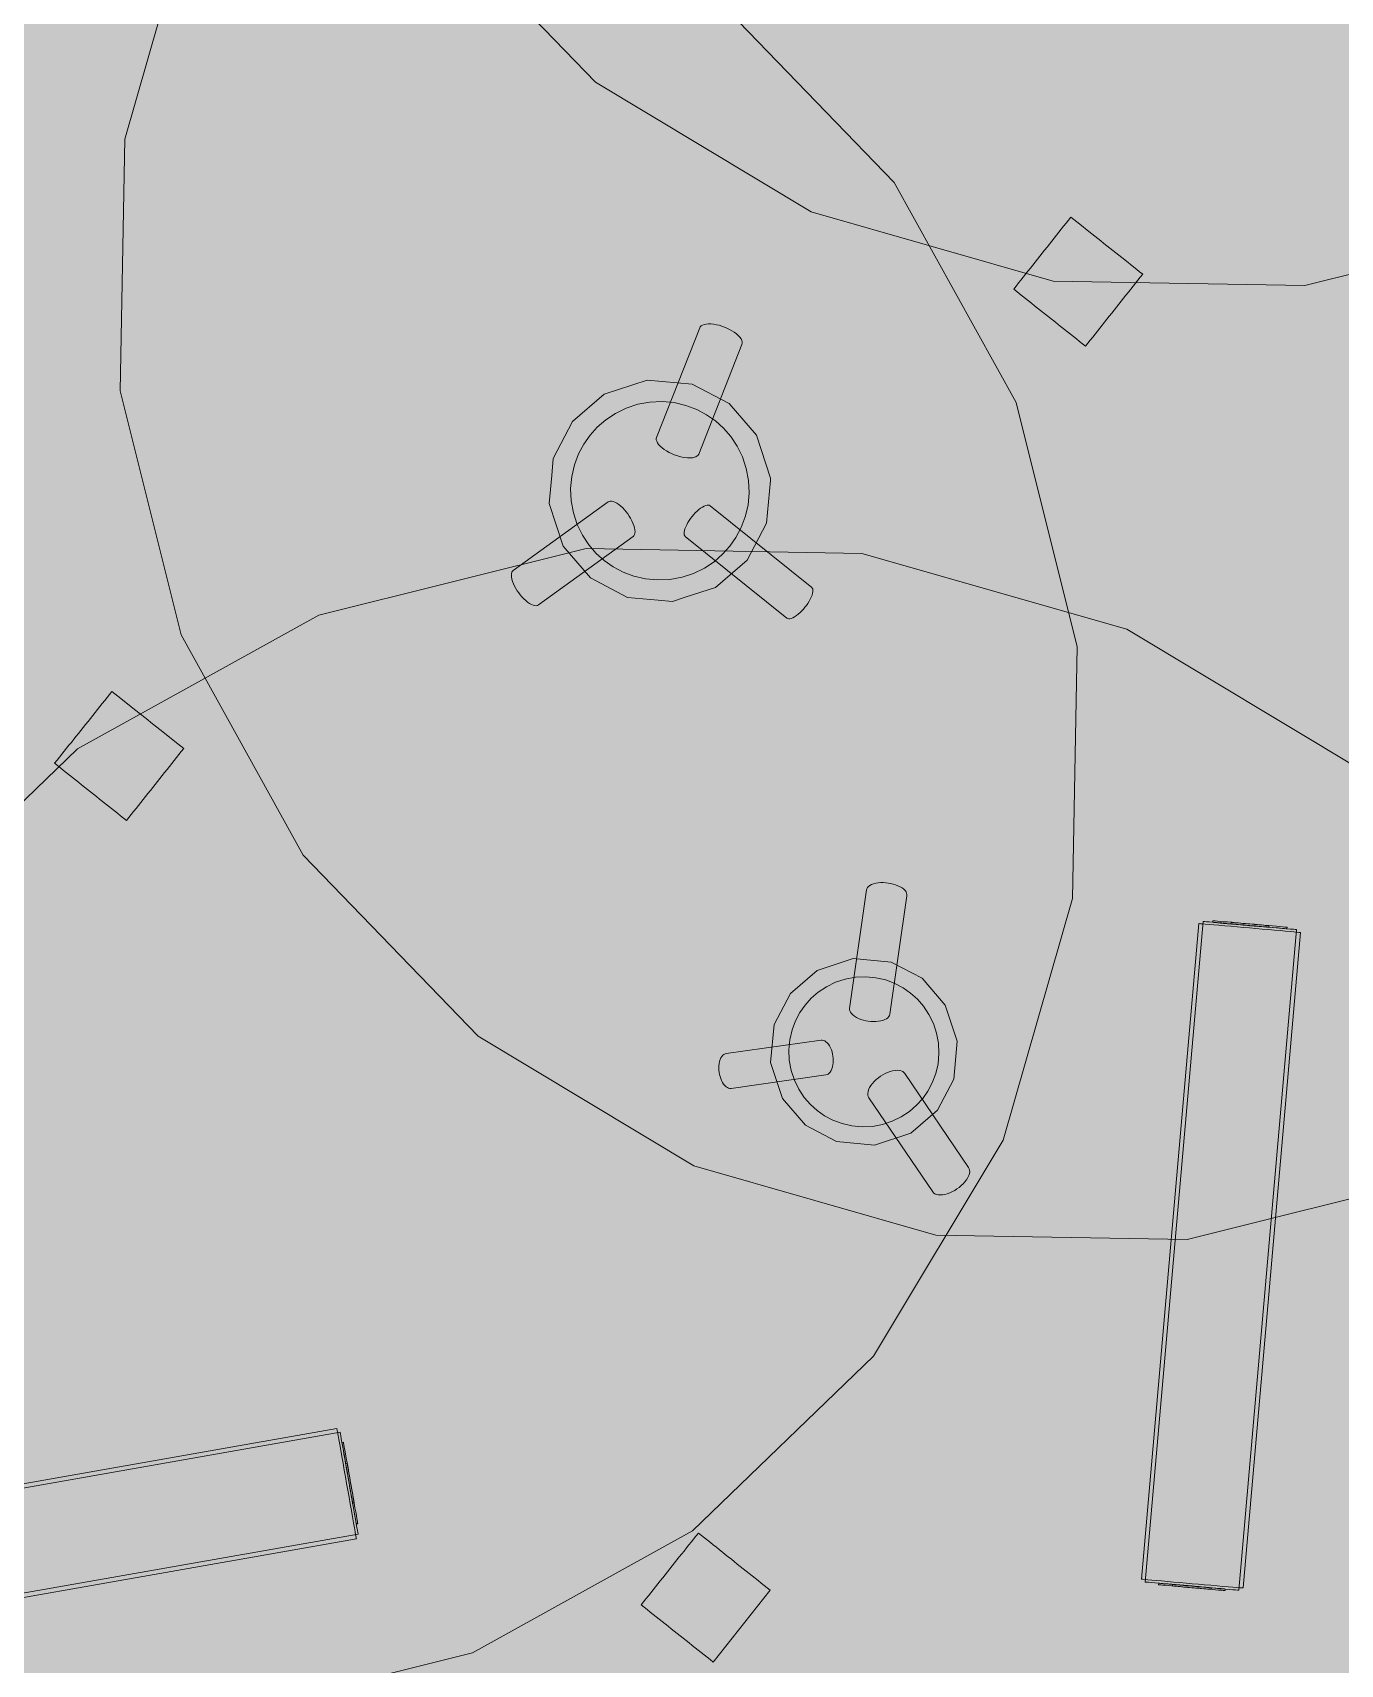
# Model space of a CAD drawing. Header units: millimetres. Extents: x -146962 to 322503, y -183624 to 284367.
# Drawn here: x 92266 to 94829, y 40599 to 43798 of the extents above; entities that cross this region are included whole.
import ezdxf

# ---------------------------------------------------------------- set-up
doc = ezdxf.new("R2010")
doc.units = ezdxf.units.MM
doc.layers.add('06_部屋の色', color=8, linetype='Continuous', lineweight=0)
doc.layers.add('30_敷地・外構', color=8, linetype='Continuous', lineweight=9)

msp = doc.modelspace()

# ---------------------------------------------------------------- hatches: boundary and pattern name
at = {"layer": '06_部屋の色', "true_color": 0xdde9cf}
msp.add_hatch(color=8, dxfattribs=at).paths.add_polyline_path([(83510.2, 29400.8), (83510.3, 31670.6), (83754.2, 32064.6), (83999.1, 32458.1), (84244.9, 32850.9), (84491.7, 33243.1), (84739.4, 33634.8), (84988.1, 34025.8), (85237.8, 34416.3), (85488.3, 34806.1), (85739.9, 35195.3), (85992.4, 35583.9), (86245.8, 35971.8), (86500.2, 36359.2), (86755.5, 36745.9), (87011.8, 37132), (87269, 37517.5), (87527.2, 37902.4), (87786.3, 38286.6), (88046.3, 38670.2), (88307.2, 39053.2), (88569.1, 39435.5), (88832, 39817.2), (89095.7, 40198.2), (89360.4, 40578.6), (89626, 40958.3), (89892.5, 41337.4), (90160, 41715.9), (90428.4, 42093.7), (90697.7, 42470.8), (90967.9, 42847.3), (91239, 43223.1), (91511.1, 43598.3), (91784.1, 43972.8), (92058, 44346.6), (92332.7, 44719.7), (92608.4, 45092.2), (92885.1, 45464), (93162.6, 45835.2), (93441, 46205.6), (93720.3, 46575.4), (94000.5, 46944.5), (94281.7, 47312.9), (94563.7, 47680.6), (94846.6, 48047.7), (95130.4, 48414), (95415.1, 48779.7), (95700.7, 49144.6), (95987.2, 49508.9), (96274.5, 49872.4), (96562.8, 50235.3), (96851.9, 50597.4), (97142, 50958.9), (97432.9, 51319.6), (97724.6, 51679.7), (98017.3, 52039), (98310.8, 52397.6), (98605.2, 52755.5), (98900.5, 53112.6), (99196.7, 53469.1), (99493.7, 53824.8), (99791.6, 54179.8), (100090.3, 54534), (100389.9, 54887.6), (100690.4, 55240.4), (100991.8, 55592.4), (101293.9, 55943.8), (101597, 56294.4), (101900.9, 56644.2), (102205.6, 56993.3), (102511.3, 57341.7), (102817.7, 57689.3), (103125, 58036.2), (103433.2, 58382.3), (103742.1, 58727.7), (104052, 59072.3), (104362.6, 59416.2), (104674.1, 59759.3), (104986.5, 60101.6), (105299.7, 60443.2), (105613.7, 60784), (105928.5, 61124.1), (106244.2, 61463.4), (106560.7, 61801.9), (106878, 62139.6), (107196.1, 62476.6), (107515.1, 62812.7), (107834.9, 63148.1), (108155.5, 63482.8), (108476.9, 63816.6), (108799.1, 64149.7), (109122.2, 64481.9), (109446, 64813.4), (109770.7, 65144.1), (110096.1, 65474), (110422.4, 65803.1), (110749.4, 66131.4), (111077.3, 66458.9), (111406, 66785.6), (111735.4, 67111.5), (112065.7, 67436.6), (112396.7, 67760.9), (112728.6, 68084.4), (113061.2, 68407.1), (113394.6, 68728.9), (113728.8, 69050), (114063.8, 69370.2), (114399.5, 69689.6), (114736, 70008.2), (115073.4, 70326), (115411.4, 70642.9), (115750.3, 70959.1), (116089.9, 71274.4), (116430.3, 71588.8), (116771.5, 71902.5), (117113.4, 72215.3), (117456.1, 72527.2), (117799.5, 72838.4), (118596.9, 72838.3), (118594.5, 29398.9)])
at = {"layer": '06_部屋の色', "true_color": 0xd0e1c2}
msp.add_hatch(color=8, dxfattribs=at).paths.add_polyline_path([(96795.3, 44800.1), (96995.1, 40900.1), (97594.9, 36900.1), (98994.7, 33400), (100394.5, 30199.9), (100394.5, 29399.9), (83510.2, 29400.8), (83510.3, 31670.6), (83714.7, 32000.8), (84134.5, 32674.5), (84134.5, 32674.5), (84558.1, 33348.1), (84558.1, 33348.1), (84985.6, 34021.8), (84985.6, 34021.8), (85417.2, 34695.5), (85852.8, 35369.1), (85852.8, 35369.1), (86292.4, 36042.8), (86292.4, 36042.8), (86736.1, 36716.4), (86736.1, 36716.4), (87184, 37390.1), (87184, 37390.1), (87636, 38063.8), (88092.1, 38737.4), (88552.4, 39411.1), (89017.2, 40084.7), (89486.2, 40758.4), (89486.2, 40758.4), (89959.4, 41432.1), (89959.4, 41432.1), (90437, 42105.7), (90919.2, 42779.4), (90919.2, 42779.4), (91405.8, 43453), (91896.8, 44126.7), (91896.8, 44126.7), (92392.4, 44800.3), (92392.4, 44800.3), (94845.5, 47200.2)])
at = {"layer": '30_敷地・外構', "true_color": 0xcfe0b8}
for points in [[(93421.1, 46699.5), (93852.7, 46938.7), (94331.4, 47058.1), (94824.7, 47049.5), (95299, 46913.5), (95721.9, 46659.4), (96064.6, 46304.4), (96303.8, 45872.9), (96423.2, 45394.2), (96414.6, 44900.9), (96278.6, 44426.6), (96024.5, 44003.7), (95669.6, 43660.9), (95238, 43421.7), (94759.3, 43302.4), (94266, 43311), (93791.7, 43447), (93368.8, 43701.1), (93026.1, 44056), (92786.9, 44487.5), (92667.5, 44966.3), (92676.1, 45459.6), (92812.1, 45933.9), (93066.2, 46356.8)], [(92582, 44063.9), (92836.1, 44486.8), (93191, 44829.5), (93622.6, 45068.7), (94101.3, 45188.1), (94594.6, 45179.5), (95068.9, 45043.5), (95491.8, 44789.4), (95834.5, 44434.5), (96073.7, 44002.9), (96193.1, 43524.2), (96184.5, 43030.9), (96048.5, 42556.6), (95794.4, 42133.7), (95439.5, 41791), (95007.9, 41551.8), (94529.2, 41432.4), (94035.9, 41441), (93561.6, 41577), (93138.7, 41831.1), (92796, 42186), (92556.8, 42617.6), (92437.4, 43096.3), (92446, 43589.6)], [(91311, 43899.6), (91742.5, 44138.8), (92221.2, 44258.2), (92714.6, 44249.6), (93188.8, 44113.6), (93611.7, 43859.5), (93954.5, 43504.6), (94193.7, 43073), (94313, 42594.3), (94304.4, 42101), (94168.4, 41626.7), (93914.3, 41203.8), (93559.4, 40861.1), (93127.9, 40621.9), (92649.1, 40502.5), (92155.8, 40511.1), (91681.6, 40647.1), (91258.6, 40901.2), (90915.9, 41256.1), (90676.7, 41687.7), (90557.3, 42166.4), (90566, 42659.7), (90702, 43134), (90956.1, 43556.9)], [(94221.5, 43336.9), (94226.1, 43342.8), (94230.8, 43348.7), (94235.5, 43354.5), (94240.1, 43360.4), (94244.8, 43366.3), (94249.5, 43372.1), (94254.2, 43378), (94258.8, 43383.9), (94263.5, 43389.7), (94268.2, 43395.6), (94272.8, 43401.5), (94277.5, 43407.4), (94282.2, 43413.2), (94286.8, 43419.1), (94291.5, 43425), (94296.2, 43430.8), (94300.8, 43436.7), (94306.7, 43432), (94312.6, 43427.4), (94318.4, 43422.7), (94336.1, 43408.7), (94341.9, 43404), (94347.8, 43399.3), (94353.7, 43394.7), (94359.5, 43390), (94365.4, 43385.3), (94371.3, 43380.7), (94377.1, 43376), (94383, 43371.3), (94388.9, 43366.7), (94394.8, 43362), (94400.6, 43357.3), (94406.5, 43352.7), (94424.1, 43338.7), (94430, 43334), (94435.8, 43329.3), (94441.7, 43324.6), (94437, 43318.8), (94432.4, 43312.9), (94427.7, 43307), (94423, 43301.2), (94418.4, 43295.3), (94413.7, 43289.4), (94409, 43283.6), (94404.4, 43277.7), (94399.7, 43271.8), (94395, 43266), (94390.4, 43260.1), (94385.7, 43254.2), (94381, 43248.3), (94376.3, 43242.5), (94371.7, 43236.6), (94367, 43230.7), (94362.3, 43224.9), (94357.7, 43219), (94353, 43213.1), (94348.3, 43207.3), (94343.7, 43201.4), (94339, 43195.5), (94334.3, 43189.6), (94329.7, 43183.8), (94323.8, 43188.4), (94317.9, 43193.1), (94312, 43197.8), (94294.4, 43211.8), (94288.6, 43216.5), (94282.7, 43221.1), (94276.8, 43225.8), (94271, 43230.5), (94265.1, 43235.1), (94259.2, 43239.8), (94253.4, 43244.5), (94247.5, 43249.1), (94241.6, 43253.8), (94235.7, 43258.5), (94229.9, 43263.1), (94224, 43267.8), (94206.4, 43281.8), (94200.5, 43286.5), (94194.7, 43291.2), (94188.8, 43295.8), (94193.5, 43301.7), (94198.1, 43307.6), (94202.8, 43313.4), (94207.5, 43319.3), (94212.1, 43325.2), (94216.8, 43331)], [(91686.8, 41555.7), (91965.1, 42018.9), (92353.8, 42394.3), (92826.4, 42656.2), (93350.8, 42787), (93891.1, 42777.5), (94410.5, 42628.6), (94873.7, 42350.3), (95249.1, 41961.6), (95511.1, 41488.9), (95641.8, 40964.6), (95632.4, 40424.3), (95483.4, 39904.9), (95205.1, 39441.7), (94816.4, 39066.3), (94343.8, 38804.3), (93819.4, 38673.6), (93279.1, 38683), (92759.7, 38832), (92296.5, 39110.3), (91921.1, 39499), (91659.1, 39971.6), (91528.4, 40495.9), (91537.8, 41036.2)], [(92336.7, 42401.2), (92341.4, 42407), (92346.1, 42412.9), (92350.8, 42418.8), (92355.4, 42424.6), (92360.1, 42430.5), (92364.8, 42436.4), (92369.4, 42442.2), (92374.1, 42448.1), (92378.8, 42454), (92383.4, 42459.8), (92388.1, 42465.7), (92392.8, 42471.6), (92397.4, 42477.5), (92402.1, 42483.3), (92406.8, 42489.2), (92411.4, 42495.1), (92416.1, 42500.9), (92420.8, 42506.8), (92426.7, 42502.1), (92432.5, 42497.5), (92438.4, 42492.8), (92461.9, 42474.1), (92467.7, 42469.5), (92473.6, 42464.8), (92479.5, 42460.1), (92485.4, 42455.4), (92491.2, 42450.8), (92497.1, 42446.1), (92503, 42441.4), (92508.8, 42436.8), (92514.7, 42432.1), (92520.6, 42427.4), (92544, 42408.8), (92549.9, 42404.1), (92555.8, 42399.4), (92561.7, 42394.8), (92557, 42388.9), (92552.3, 42383), (92547.7, 42377.1), (92543, 42371.3), (92538.3, 42365.4), (92533.6, 42359.5), (92529, 42353.7), (92524.3, 42347.8), (92519.6, 42341.9), (92515, 42336.1), (92510.3, 42330.2), (92505.6, 42324.3), (92501, 42318.4), (92496.3, 42312.6), (92491.6, 42306.7), (92487, 42300.8), (92482.3, 42295), (92477.6, 42289.1), (92472.9, 42283.2), (92468.3, 42277.4), (92463.6, 42271.5), (92458.9, 42265.6), (92454.3, 42259.8), (92449.6, 42253.9), (92443.7, 42258.6), (92437.9, 42263.2), (92432, 42267.9), (92408.5, 42286.6), (92402.6, 42291.2), (92396.8, 42295.9), (92390.9, 42300.6), (92385, 42305.2), (92379.2, 42309.9), (92373.3, 42314.6), (92367.4, 42319.2), (92361.6, 42323.9), (92355.7, 42328.6), (92349.8, 42333.3), (92326.3, 42351.9), (92320.5, 42356.6), (92314.6, 42361.3), (92308.7, 42365.9), (92313.4, 42371.8), (92318.1, 42377.7), (92322.7, 42383.5), (92327.4, 42389.4), (92332.1, 42395.3)], [(93486.7, 40751.1), (93491.3, 40757), (93496, 40762.8), (93500.7, 40768.7), (93505.3, 40774.6), (93510, 40780.4), (93514.7, 40786.3), (93519.3, 40792.2), (93524, 40798), (93528.7, 40803.9), (93533.3, 40809.8), (93538, 40815.7), (93542.7, 40821.5), (93547.4, 40827.4), (93552, 40833.3), (93556.7, 40839.1), (93561.4, 40845), (93566, 40850.9), (93570.7, 40856.7), (93576.6, 40852.1), (93582.4, 40847.4), (93588.3, 40842.7), (93594.2, 40838.1), (93600, 40833.4), (93605.9, 40828.7), (93611.8, 40824.1), (93617.7, 40819.4), (93623.5, 40814.7), (93629.4, 40810.1), (93635.3, 40805.4), (93641.1, 40800.7), (93647, 40796), (93652.9, 40791.4), (93658.7, 40786.7), (93664.6, 40782), (93670.5, 40777.4), (93676.3, 40772.7), (93682.2, 40768), (93688.1, 40763.4), (93694, 40758.7), (93699.8, 40754), (93705.7, 40749.4), (93711.6, 40744.7), (93599.5, 40603.8), (93593.6, 40608.5), (93587.8, 40613.2), (93581.9, 40617.8), (93576, 40622.5), (93570.2, 40627.2), (93564.3, 40631.8), (93558.4, 40636.5), (93552.6, 40641.2), (93546.7, 40645.8), (93540.8, 40650.5), (93534.9, 40655.2), (93529.1, 40659.8), (93523.2, 40664.5), (93517.3, 40669.2), (93511.5, 40673.9), (93505.6, 40678.5), (93499.7, 40683.2), (93493.9, 40687.9), (93488, 40692.5), (93482.1, 40697.2), (93476.3, 40701.9), (93470.4, 40706.5), (93464.5, 40711.2), (93458.6, 40715.9), (93463.3, 40721.7), (93468, 40727.6), (93472.6, 40733.5), (93477.3, 40739.3), (93482, 40745.2)]]:
    msp.add_hatch(color=8, dxfattribs=at).paths.add_polyline_path(points)

# ---------------------------------------------------------------- linework, layer by layer
at = {"layer": '30_敷地・外構'}
for points in [[(91311, 43899.6), (91742.5, 44138.8), (92221.2, 44258.2), (92714.6, 44249.6), (93188.8, 44113.6), (93611.7, 43859.5), (93954.5, 43504.6), (94193.7, 43073), (94313, 42594.3), (94304.4, 42101), (94168.4, 41626.7), (93914.3, 41203.8), (93559.4, 40861.1), (93127.9, 40621.9), (92649.1, 40502.5)], [(96073.7, 44002.9), (96193.1, 43524.2), (96184.5, 43030.9), (96048.5, 42556.6), (95794.4, 42133.7), (95439.5, 41791), (95007.9, 41551.8), (94529.2, 41432.4), (94035.9, 41441), (93561.6, 41577), (93138.7, 41831.1), (92796, 42186), (92556.8, 42617.6), (92437.4, 43096.3), (92446, 43589.6), (92582, 44063.9)], [(96024.5, 44003.7), (95669.6, 43660.9), (95238, 43421.7), (94759.3, 43302.4), (94266, 43311), (93791.7, 43447), (93368.8, 43701.1), (93026.1, 44056)], [(94221.5, 43336.9), (94226.1, 43342.8), (94230.8, 43348.7), (94235.5, 43354.5), (94240.1, 43360.4), (94244.8, 43366.3), (94249.5, 43372.1), (94254.2, 43378), (94258.8, 43383.9), (94263.5, 43389.7), (94268.2, 43395.6), (94272.8, 43401.5), (94277.5, 43407.4), (94282.2, 43413.2), (94286.8, 43419.1), (94291.5, 43425), (94296.2, 43430.8), (94300.8, 43436.7), (94306.7, 43432), (94312.6, 43427.4), (94318.4, 43422.7), (94336.1, 43408.7), (94341.9, 43404), (94347.8, 43399.3), (94353.7, 43394.7), (94359.5, 43390), (94365.4, 43385.3), (94371.3, 43380.7), (94377.1, 43376), (94383, 43371.3), (94388.9, 43366.7), (94394.8, 43362), (94400.6, 43357.3), (94406.5, 43352.7), (94424.1, 43338.7), (94430, 43334), (94435.8, 43329.3), (94441.7, 43324.6), (94437, 43318.8), (94432.4, 43312.9), (94427.7, 43307), (94423, 43301.2), (94418.4, 43295.3), (94413.7, 43289.4), (94409, 43283.6), (94404.4, 43277.7), (94399.7, 43271.8), (94395, 43266), (94390.4, 43260.1), (94385.7, 43254.2), (94381, 43248.3), (94376.3, 43242.5), (94371.7, 43236.6), (94367, 43230.7), (94362.3, 43224.9), (94357.7, 43219), (94353, 43213.1), (94348.3, 43207.3), (94343.7, 43201.4), (94339, 43195.5), (94334.3, 43189.6), (94329.7, 43183.8), (94323.8, 43188.4), (94317.9, 43193.1), (94312, 43197.8), (94294.4, 43211.8), (94288.6, 43216.5), (94282.7, 43221.1), (94276.8, 43225.8), (94271, 43230.5), (94265.1, 43235.1), (94259.2, 43239.8), (94253.4, 43244.5), (94247.5, 43249.1), (94241.6, 43253.8), (94235.7, 43258.5), (94229.9, 43263.1), (94224, 43267.8), (94206.4, 43281.8), (94200.5, 43286.5), (94194.7, 43291.2), (94188.8, 43295.8), (94193.5, 43301.7), (94198.1, 43307.6), (94202.8, 43313.4), (94207.5, 43319.3), (94212.1, 43325.2), (94216.8, 43331), (94221.5, 43336.9)], [(93578.9, 43225.2), (93582.1, 43226.4), (93586, 43227.2), (93590.4, 43227.5), (93595.4, 43227.4), (93600.6, 43226.9), (93606, 43225.9), (93611.5, 43224.6), (93616.7, 43223), (93621.8, 43221.2), (93626.7, 43219.1), (93631.7, 43216.6), (93636.5, 43213.9), (93641.1, 43210.9), (93645.4, 43207.7), (93649, 43204.4), (93652.1, 43201.1), (93654.4, 43197.9), (93655.9, 43194.8), (93656.7, 43192), (93656.8, 43189.4), (93656.2, 43187.2), (93571.5, 42972.3), (93570.4, 42970.3), (93568.6, 42968.5), (93566, 42967), (93562.8, 42965.8), (93558.9, 42965), (93554.4, 42964.6), (93549.5, 42964.7), (93544.3, 42965.3), (93538.9, 42966.2), (93533.4, 42967.6), (93528.2, 42969.2), (93523.1, 42971), (93518.2, 42973.1), (93513.2, 42975.5), (93508.4, 42978.3), (93503.7, 42981.2), (93499.5, 42984.4), (93495.9, 42987.7), (93492.8, 42991), (93490.5, 42994.3), (93489, 42997.4), (93488.2, 43000.2), (93488.1, 43002.8), (93488.7, 43005), (93573.4, 43219.8), (93574.5, 43221.8), (93576.3, 43223.7), (93578.9, 43225.2)], [(93324.2, 43036.3), (93386.3, 43089.7), (93470.5, 43117.4), (93558.7, 43109.3), (93631.2, 43071.3), (93684.6, 43009.2), (93712.3, 42925), (93711.9, 42920.2), (93704.3, 42836.8), (93666.2, 42764.3), (93604.2, 42710.9), (93544.9, 42691.4), (93520, 42683.2), (93492.1, 42685.7), (93431.7, 42691.2), (93359.2, 42729.3), (93305.8, 42791.4), (93278.1, 42875.5), (93283.1, 42930.1), (93286.2, 42963.8), (93324.2, 43036.3)], [(93346.2, 42991.9), (93358.3, 43009.2), (93372.4, 43024.9), (93389, 43039.4), (93408, 43052), (93429, 43062.3), (93451.7, 43069.8), (93475.4, 43074.2), (93499.5, 43075.2), (93523.3, 43073), (93546.1, 43067.7), (93567.4, 43059.7), (93586.9, 43049.4), (93604.2, 43037.2), (93619.9, 43023.1), (93634.3, 43006.5), (93646.9, 42987.5), (93657.2, 42966.5), (93664.7, 42943.8), (93669.1, 42920.1), (93670.2, 42896), (93668, 42872.2), (93662.7, 42849.4), (93654.6, 42828.1), (93644.3, 42808.6), (93632.2, 42791.3), (93618.1, 42775.7), (93601.5, 42761.2), (93582.5, 42748.6), (93561.4, 42738.3), (93538.7, 42730.8), (93515, 42726.4), (93491, 42725.3), (93467.2, 42727.5), (93444.3, 42732.8), (93423, 42740.9), (93403.6, 42751.2), (93386.3, 42763.3), (93370.6, 42777.4), (93356.2, 42794.1), (93343.5, 42813), (93333.2, 42834.1), (93325.7, 42856.8), (93321.3, 42880.5), (93320.3, 42904.6), (93322.5, 42928.3), (93327.8, 42951.2), (93335.8, 42972.5), (93346.2, 42991.9)], [(93206.4, 42742.7), (93207.9, 42744.2), (93393.7, 42878.5), (93395.6, 42879.5), (93397.9, 42880), (93400.6, 42879.9), (93403.7, 42879.2), (93407.2, 42877.8), (93410.9, 42875.8), (93414.7, 42873.2), (93418.5, 42870.1), (93422.3, 42866.6), (93425.9, 42862.8), (93429.3, 42858.8), (93432.3, 42854.8), (93435.2, 42850.7), (93437.9, 42846.2), (93440.4, 42841.6), (93442.5, 42836.9), (93444.3, 42832.3), (93445.6, 42827.8), (93446.3, 42823.7), (93446.5, 42820), (93446.2, 42816.8), (93445.5, 42814.2), (93444.3, 42812.2), (93442.8, 42810.7), (93257, 42676.4), (93255.1, 42675.4), (93252.8, 42674.9), (93250.1, 42675), (93247, 42675.7), (93243.5, 42677.1), (93239.8, 42679.1), (93236, 42681.7), (93232.2, 42684.8), (93228.4, 42688.3), (93224.8, 42692.1), (93221.4, 42696.1), (93218.4, 42700.1), (93215.5, 42704.3), (93212.8, 42708.7), (93210.3, 42713.3), (93208.2, 42718), (93206.4, 42722.6), (93205.2, 42727.1), (93204.4, 42731.2), (93204.2, 42734.9), (93204.5, 42738.1), (93205.2, 42740.7), (93206.4, 42742.7)], [(93543.3, 42822.1), (93544.4, 42825.7), (93545.9, 42829.6), (93547.9, 42833.7), (93550.2, 42837.9), (93552.7, 42842), (93555.5, 42845.9), (93558.3, 42849.6), (93561.3, 42853.2), (93564.5, 42856.7), (93568, 42860.1), (93571.6, 42863.2), (93575.1, 42866), (93578.6, 42868.4), (93582, 42870.2), (93585, 42871.4), (93587.8, 42872.1), (93590.1, 42872.2), (93592, 42871.8), (93593.5, 42870.9), (93792.9, 42710.8), (93794, 42709.5), (93794.8, 42707.7), (93795.2, 42705.4), (93795.2, 42702.6), (93794.6, 42699.4), (93793.6, 42695.7), (93792, 42691.8), (93790.1, 42687.7), (93787.8, 42683.5), (93785.2, 42679.4), (93782.5, 42675.5), (93779.7, 42671.8), (93776.7, 42668.2), (93773.4, 42664.7), (93770, 42661.3), (93766.4, 42658.2), (93762.8, 42655.4), (93759.3, 42653.1), (93756, 42651.3), (93752.9, 42650), (93750.2, 42649.3), (93747.9, 42649.2), (93745.9, 42649.6), (93744.4, 42650.5), (93545.1, 42810.6), (93543.9, 42811.9), (93543.1, 42813.7), (93542.7, 42816), (93542.8, 42818.8), (93543.3, 42822.1)], [(91686.8, 41555.7), (91965.1, 42018.9), (92353.8, 42394.3), (92826.4, 42656.2), (93350.8, 42787), (93891.1, 42777.5), (94410.5, 42628.6), (94873.7, 42350.3), (95249.1, 41961.6), (95511.1, 41488.9), (95641.8, 40964.6), (95632.4, 40424.3)], [(92336.7, 42401.2), (92341.4, 42407), (92346.1, 42412.9), (92350.8, 42418.8), (92355.4, 42424.6), (92360.1, 42430.5), (92364.8, 42436.4), (92369.4, 42442.2), (92374.1, 42448.1), (92378.8, 42454), (92383.4, 42459.8), (92388.1, 42465.7), (92392.8, 42471.6), (92397.4, 42477.5), (92402.1, 42483.3), (92406.8, 42489.2), (92411.4, 42495.1), (92416.1, 42500.9), (92420.8, 42506.8), (92426.7, 42502.1), (92432.5, 42497.5), (92438.4, 42492.8), (92461.9, 42474.1), (92467.7, 42469.5), (92473.6, 42464.8), (92479.5, 42460.1), (92485.4, 42455.4), (92491.2, 42450.8), (92497.1, 42446.1), (92503, 42441.4), (92508.8, 42436.8), (92514.7, 42432.1), (92520.6, 42427.4), (92544, 42408.8), (92549.9, 42404.1), (92555.8, 42399.4), (92561.7, 42394.8), (92557, 42388.9), (92552.3, 42383), (92547.7, 42377.1), (92543, 42371.3), (92538.3, 42365.4), (92533.6, 42359.5), (92529, 42353.7), (92524.3, 42347.8), (92519.6, 42341.9), (92515, 42336.1), (92510.3, 42330.2), (92505.6, 42324.3), (92501, 42318.4), (92496.3, 42312.6), (92491.6, 42306.7), (92487, 42300.8), (92482.3, 42295), (92477.6, 42289.1), (92472.9, 42283.2), (92468.3, 42277.4), (92463.6, 42271.5), (92458.9, 42265.6), (92454.3, 42259.8), (92449.6, 42253.9), (92443.7, 42258.6), (92437.9, 42263.2), (92432, 42267.9), (92408.5, 42286.6), (92402.6, 42291.2), (92396.8, 42295.9), (92390.9, 42300.6), (92385, 42305.2), (92379.2, 42309.9), (92373.3, 42314.6), (92367.4, 42319.2), (92361.6, 42323.9), (92355.7, 42328.6), (92349.8, 42333.3), (92326.3, 42351.9), (92320.5, 42356.6), (92314.6, 42361.3), (92308.7, 42365.9), (92313.4, 42371.8), (92318.1, 42377.7), (92322.7, 42383.5), (92327.4, 42389.4), (92332.1, 42395.3), (92336.7, 42401.2)], [(93868.8, 41877.7), (93867.6, 41880.3), (93867, 41882.8), (93867.1, 41885.1), (93900.5, 42117.7), (93901.2, 42119.9), (93902.4, 42122.2), (93904.3, 42124.3), (93906.9, 42126.3), (93910.2, 42128.1), (93914.1, 42129.5), (93918.4, 42130.7), (93923.1, 42131.4), (93928.1, 42131.9), (93933.1, 42131.9), (93938, 42131.7), (93942.8, 42131.1), (93947.5, 42130.3), (93952.4, 42129.1), (93957.1, 42127.7), (93961.8, 42125.9), (93966.1, 42123.8), (93969.9, 42121.5), (93973.2, 42119), (93975.9, 42116.4), (93977.8, 42113.7), (93979, 42111.1), (93979.6, 42108.6), (93979.6, 42106.3), (93946.1, 41873.8), (93945.5, 41871.5), (93944.2, 41869.3), (93942.3, 41867.1), (93939.7, 41865.1), (93936.4, 41863.4), (93932.6, 41861.9), (93928.2, 41860.8), (93923.5, 41860), (93918.5, 41859.6), (93913.5, 41859.5), (93908.6, 41859.8), (93903.8, 41860.3), (93899.1, 41861.2), (93894.3, 41862.3), (93889.5, 41863.8), (93884.8, 41865.6), (93880.5, 41867.6), (93876.7, 41870), (93873.4, 41872.5), (93870.8, 41875.1), (93868.8, 41877.7)], [(94564.5, 42050.5), (94572, 42049.9), (94581, 42049.2), (94591.3, 42048.3), (94602.7, 42047.3), (94614.7, 42046.3), (94627.1, 42045.2), (94639.4, 42044.1), (94651.4, 42043.1), (94663.4, 42042), (94675.7, 42041), (94688.1, 42039.9), (94700.1, 42038.8), (94711.5, 42037.8), (94721.9, 42036.8), (94730.9, 42036), (94738.3, 42035.3), (94744, 42034.8), (94748, 42034.4), (94750.3, 42034.1), (94751, 42034), (94638.5, 40749), (94637.8, 40749), (94635.5, 40749.1), (94631.5, 40749.5), (94625.8, 40749.9), (94618.3, 40750.5), (94609.3, 40751.3), (94599, 40752.2), (94587.6, 40753.1), (94575.5, 40754.2), (94563.2, 40755.2), (94550.9, 40756.3), (94538.9, 40757.4), (94526.9, 40758.4), (94514.6, 40759.5), (94502.2, 40760.6), (94490.1, 40761.7), (94478.8, 40762.7), (94468.4, 40763.6), (94459.4, 40764.4), (94452, 40765.1), (94446.3, 40765.7), (94442.3, 40766.1), (94440, 40766.3), (94439.3, 40766.4), (94551.8, 42051.5), (94552.5, 42051.5), (94554.8, 42051.3), (94558.8, 42051), (94564.5, 42050.5)], [(94563, 42055.6), (94566.6, 42055.3), (94571.9, 42054.9), (94578.7, 42054.3), (94587, 42053.6), (94596.6, 42052.8), (94607, 42051.9), (94618.1, 42051), (94629.5, 42050), (94640.8, 42049), (94651.9, 42048), (94662.9, 42047.1), (94674.2, 42046.1), (94685.6, 42045.1), (94696.7, 42044.1), (94707.1, 42043.1), (94716.7, 42042.3), (94724.9, 42041.5), (94731.8, 42040.9), (94737.1, 42040.4), (94740.7, 42040), (94742.8, 42039.8), (94743.5, 42039.7), (94630.1, 40744.7), (94629.4, 40744.7), (94627.3, 40744.8), (94623.7, 40745.1), (94618.4, 40745.6), (94611.5, 40746.1), (94603.2, 40746.8), (94593.7, 40747.6), (94583.3, 40748.5), (94572.2, 40749.5), (94560.8, 40750.5), (94549.5, 40751.4), (94538.4, 40752.4), (94527.4, 40753.4), (94516.1, 40754.4), (94504.7, 40755.4), (94493.6, 40756.4), (94483.1, 40757.3), (94473.6, 40758.2), (94465.3, 40758.9), (94458.5, 40759.6), (94453.2, 40760.1), (94449.6, 40760.4), (94447.5, 40760.6), (94446.8, 40760.7), (94560.2, 42055.8), (94560.8, 42055.7), (94563, 42055.6)], [(94579.3, 42054.1), (94579.5, 42057.1), (94581.2, 42057), (94584.1, 42056.8), (94588.3, 42056.4), (94593.8, 42056), (94600.4, 42055.4), (94608, 42054.8), (94616.4, 42054.1), (94625.2, 42053.3), (94634.3, 42052.5), (94643.3, 42051.7), (94652.1, 42051), (94660.9, 42050.2), (94670, 42049.4), (94679, 42048.6), (94687.9, 42047.8), (94696.2, 42047.1), (94703.8, 42046.4), (94710.4, 42045.8), (94715.9, 42045.3), (94720.1, 42044.9), (94723, 42044.6), (94724.7, 42044.4), (94724.4, 42041.4), (94724.4, 42041.4), (94722.7, 42041.5), (94719.8, 42041.7), (94715.6, 42042), (94710.1, 42042.5), (94703.5, 42043.1), (94695.9, 42043.7), (94687.6, 42044.4), (94678.7, 42045.2), (94669.6, 42046), (94660.6, 42046.7), (94651.8, 42047.5), (94643, 42048.3), (94634, 42049.1), (94624.9, 42049.9), (94616.1, 42050.7), (94607.7, 42051.4), (94600.1, 42052.1), (94593.5, 42052.7), (94588.1, 42053.2), (94583.8, 42053.6), (94580.9, 42053.9), (94579.3, 42054.1), (94579.3, 42054.1), (94579.3, 42054.1)], [(94619.5, 42053.7), (94622.3, 42053.4), (94625.7, 42053.1), (94629.5, 42052.8), (94633.8, 42052.4), (94638.3, 42052.1), (94643, 42051.7), (94647.6, 42051.3), (94652.1, 42050.9), (94656.6, 42050.5), (94661.2, 42050.1), (94665.9, 42049.6), (94670.4, 42049.2), (94674.7, 42048.9), (94678.5, 42048.5), (94681.9, 42048.2), (94684.7, 42047.9), (94686.9, 42047.7), (94688.4, 42047.6), (94689.2, 42047.5), (94689, 42044.5), (94688.9, 42044.5), (94688.1, 42044.5), (94686.6, 42044.7), (94684.4, 42044.8), (94681.6, 42045.1), (94678.3, 42045.3), (94674.4, 42045.7), (94670.1, 42046), (94665.6, 42046.4), (94660.9, 42046.8), (94656.3, 42047.2), (94651.8, 42047.6), (94647.3, 42048), (94642.7, 42048.4), (94638.1, 42048.8), (94633.5, 42049.2), (94629.3, 42049.6), (94625.4, 42050), (94622, 42050.3), (94619.2, 42050.5), (94617.1, 42050.7), (94615.6, 42050.9), (94614.7, 42051), (94614.7, 42051), (94615, 42054), (94615, 42054), (94615.8, 42053.9), (94617.3, 42053.8), (94619.5, 42053.7)], [(93803.4, 41959.8), (93874.3, 41983.1), (93948.7, 41976.3), (93948.7, 41976.3), (94009.7, 41944.3), (94054.7, 41892), (94054.7, 41892), (94078, 41821.1), (94071.2, 41746.8), (94039.2, 41685.7), (93986.9, 41640.8), (93916, 41617.4), (93841.7, 41624.2), (93780.6, 41656.3), (93735.7, 41708.5), (93712.3, 41779.4), (93719.1, 41853.8), (93751.2, 41914.8), (93803.4, 41959.8)], [(93769.8, 41877.4), (93780, 41891.9), (93791.8, 41905.1), (93805.8, 41917.2), (93821.8, 41927.9), (93839.5, 41936.5), (93858.6, 41942.8), (93878.5, 41946.5), (93898.8, 41947.4), (93918.8, 41945.6), (93938, 41941.1), (93955.9, 41934.3), (93972.3, 41925.7), (93986.8, 41915.5), (94000, 41903.6), (94012.1, 41889.6), (94022.8, 41873.6), (94031.4, 41855.9), (94037.7, 41836.9), (94041.4, 41816.9), (94042.3, 41796.7), (94040.5, 41776.7), (94036, 41757.5), (94029.2, 41739.5), (94020.6, 41723.2), (94010.4, 41708.6), (93998.5, 41695.4), (93984.5, 41683.3), (93968.5, 41672.7), (93950.8, 41664), (93931.8, 41657.7), (93911.8, 41654), (93891.6, 41653.1), (93871.6, 41655), (93852.4, 41659.4), (93834.4, 41666.2), (93818.1, 41674.9), (93803.5, 41685.1), (93790.3, 41696.9), (93778.2, 41710.9), (93767.6, 41726.9), (93758.9, 41744.6), (93752.6, 41763.7), (93748.9, 41783.6), (93748, 41803.9), (93749.9, 41823.9), (93754.3, 41843.1), (93761.1, 41861), (93769.8, 41877.4)], [(93614.4, 41747.7), (93613.1, 41751.8), (93612.1, 41755.9), (93611.4, 41760), (93610.9, 41764.1), (93610.7, 41768.4), (93610.9, 41772.8), (93611.4, 41777), (93612.2, 41781.1), (93613.4, 41784.9), (93614.9, 41788.2), (93616.6, 41791.1), (93618.6, 41793.4), (93620.7, 41795.1), (93622.9, 41796.2), (93625, 41796.7), (93811.1, 41823.1), (93813.4, 41823.2), (93815.8, 41822.7), (93818.3, 41821.7), (93820.8, 41820), (93823.3, 41817.8), (93825.6, 41815), (93827.8, 41811.7), (93829.7, 41808), (93831.4, 41804), (93832.7, 41799.9), (93833.8, 41795.7), (93834.5, 41791.7), (93834.9, 41787.5), (93835.1, 41783.3), (93835, 41778.9), (93834.5, 41774.7), (93833.6, 41770.6), (93832.5, 41766.8), (93831, 41763.4), (93829.2, 41760.6), (93827.3, 41758.3), (93825.2, 41756.6), (93823, 41755.5), (93820.8, 41755), (93634.7, 41728.6), (93632.4, 41728.5), (93630, 41729), (93627.6, 41730), (93625, 41731.6), (93622.6, 41733.9), (93620.2, 41736.7), (93618, 41740), (93616.1, 41743.7), (93614.4, 41747.7)], [(93903.3, 41722.1), (93904.5, 41725.9), (93906.4, 41730), (93909, 41734.1), (93912.1, 41738.2), (93915.6, 41742.1), (93919.5, 41745.8), (93923.6, 41749.2), (93927.8, 41752.2), (93932.1, 41755), (93936.7, 41757.5), (93941.6, 41759.8), (93946.6, 41761.6), (93951.5, 41763), (93956.3, 41763.8), (93960.8, 41764.1), (93964.8, 41763.8), (93968.3, 41763), (93971.3, 41761.7), (93973.6, 41760), (93975.3, 41758), (94100.5, 41573.5), (94101.7, 41571.1), (94102.4, 41568.3), (94102.6, 41565.1), (94102, 41561.5), (94100.8, 41557.7), (94098.9, 41553.6), (94096.3, 41549.5), (94093.2, 41545.4), (94089.7, 41541.5), (94085.8, 41537.8), (94081.7, 41534.4), (94077.6, 41531.4), (94073.2, 41528.6), (94068.6, 41526.1), (94063.7, 41523.9), (94058.7, 41522), (94053.8, 41520.6), (94049, 41519.8), (94044.5, 41519.5), (94040.5, 41519.8), (94037, 41520.6), (94034, 41521.9), (94031.7, 41523.6), (94030, 41525.6), (93904.8, 41710.1), (93903.6, 41712.5), (93902.9, 41715.3), (93902.7, 41718.5), (93903.3, 41722.1)], [(91686.7, 40845.9), (92868.4, 41054.2), (92868.6, 41053.4), (92869, 41051.2), (92869.7, 41047.2), (92870.7, 41041.4), (92872, 41034), (92873.6, 41025), (92875.4, 41014.6), (92877.4, 41003.3), (92879.6, 40991.2), (92881.7, 40978.8), (92883.9, 40966.5), (92886, 40954.5), (92888.1, 40942.5), (92890.3, 40930.2), (92892.5, 40917.8), (92894.6, 40905.8), (92896.6, 40894.4), (92898.4, 40884), (92900, 40875), (92901.3, 40867.6), (92902.3, 40861.8), (92903, 40857.9), (92903.4, 40855.6), (92903.6, 40854.8), (91721.8, 40646.5)], [(91690, 40855.4), (92862, 41062), (92862.1, 41061.2), (92862.6, 41058.7), (92863.3, 41054.4), (92864.4, 41048.1), (92865.9, 41040), (92867.6, 41030.2), (92869.6, 41019), (92871.8, 41006.6), (92874.1, 40993.5), (92876.5, 40980.1), (92878.8, 40966.7), (92881.1, 40953.6), (92883.4, 40940.6), (92885.8, 40927.2), (92888.1, 40913.8), (92890.4, 40900.7), (92892.6, 40888.3), (92894.6, 40877), (92896.3, 40867.2), (92897.8, 40859.2), (92898.8, 40852.9), (92899.6, 40848.6), (92900, 40846.1), (92900.2, 40845.3), (91728.2, 40638.7)], [(92871.9, 41034.5), (92874.9, 41035), (92875.2, 41033.2), (92875.8, 41029.9), (92876.6, 41025.3), (92877.6, 41019.3), (92878.9, 41012), (92880.4, 41003.6), (92882, 40994.4), (92883.8, 40984.7), (92885.5, 40974.7), (92887.3, 40964.7), (92889, 40955), (92890.7, 40945.3), (92892.4, 40935.4), (92894.2, 40925.4), (92895.9, 40915.6), (92897.5, 40906.4), (92899, 40898.1), (92900.3, 40890.8), (92901.4, 40884.7), (92902.2, 40880.1), (92902.7, 40876.9), (92903.1, 40875), (92900.1, 40874.5), (92900.1, 40874.5), (92899.8, 40876.4), (92899.2, 40879.6), (92898.4, 40884.2), (92897.3, 40890.2), (92896, 40897.5), (92894.5, 40905.9), (92892.9, 40915.1), (92891.2, 40924.8), (92889.4, 40934.8), (92887.7, 40944.8), (92886, 40954.5), (92884.3, 40964.2), (92882.5, 40974.2), (92880.7, 40984.2), (92879, 40993.9), (92877.4, 41003.1), (92875.9, 41011.5), (92874.7, 41018.8), (92873.6, 41024.8), (92872.8, 41029.4), (92872.2, 41032.6), (92871.9, 41034.5)], [(92879.6, 40990.5), (92879.4, 40992.1), (92879.2, 40993), (92879.2, 40993), (92882.2, 40993.5), (92882.3, 40992.6), (92882.6, 40991.1), (92883, 40988.8), (92883.5, 40985.9), (92884.1, 40982.4), (92884.8, 40978.4), (92885.6, 40974), (92886.5, 40969.3), (92887.3, 40964.5), (92888.1, 40959.7), (92889, 40955), (92889.8, 40950.4), (92890.6, 40945.6), (92891.5, 40940.8), (92892.3, 40936.1), (92893.1, 40931.6), (92893.8, 40927.6), (92894.4, 40924.1), (92894.9, 40921.2), (92895.3, 40919), (92895.6, 40917.4), (92895.7, 40916.5), (92892.8, 40916), (92892.8, 40916), (92892.6, 40916.9), (92892.3, 40918.5), (92892, 40920.7), (92891.4, 40923.6), (92890.8, 40927.1), (92890.1, 40931.1), (92889.3, 40935.5), (92888.5, 40940.2), (92887.7, 40945), (92886.8, 40949.8), (92886, 40954.5), (92885.2, 40959.2), (92884.3, 40964), (92883.5, 40968.8), (92882.6, 40973.5), (92881.9, 40977.9), (92881.2, 40981.9), (92880.5, 40985.4), (92880, 40988.3), (92879.6, 40990.5)], [(93486.7, 40751.1), (93491.3, 40757), (93496, 40762.8), (93500.7, 40768.7), (93505.3, 40774.6), (93510, 40780.4), (93514.7, 40786.3), (93519.3, 40792.2), (93524, 40798), (93528.7, 40803.9), (93533.3, 40809.8), (93538, 40815.7), (93542.7, 40821.5), (93547.4, 40827.4), (93552, 40833.3), (93556.7, 40839.1), (93561.4, 40845), (93566, 40850.9), (93570.7, 40856.7), (93576.6, 40852.1), (93582.4, 40847.4), (93588.3, 40842.7), (93594.2, 40838.1), (93600, 40833.4), (93605.9, 40828.7), (93611.8, 40824.1), (93617.7, 40819.4), (93623.5, 40814.7), (93629.4, 40810.1), (93635.3, 40805.4), (93641.1, 40800.7), (93647, 40796), (93652.9, 40791.4), (93658.7, 40786.7), (93664.6, 40782), (93670.5, 40777.4), (93676.3, 40772.7), (93682.2, 40768), (93688.1, 40763.4), (93694, 40758.7), (93699.8, 40754), (93705.7, 40749.4), (93711.6, 40744.7), (93599.5, 40603.8), (93593.6, 40608.5), (93587.8, 40613.2), (93581.9, 40617.8), (93576, 40622.5), (93570.2, 40627.2), (93564.3, 40631.8), (93558.4, 40636.5), (93552.6, 40641.2), (93546.7, 40645.8), (93540.8, 40650.5), (93534.9, 40655.2), (93529.1, 40659.8), (93523.2, 40664.5), (93517.3, 40669.2), (93511.5, 40673.9), (93505.6, 40678.5), (93499.7, 40683.2), (93493.9, 40687.9), (93488, 40692.5), (93482.1, 40697.2), (93476.3, 40701.9), (93470.4, 40706.5), (93464.5, 40711.2), (93458.6, 40715.9), (93463.3, 40721.7), (93468, 40727.6), (93472.6, 40733.5), (93477.3, 40739.3), (93482, 40745.2), (93486.7, 40751.1)], [(94473.2, 40758.4), (94474.7, 40758.3), (94477.4, 40758.1), (94481.1, 40757.8), (94486.1, 40757.4), (94492, 40756.9), (94498.8, 40756.3), (94506.3, 40755.7), (94514.3, 40755), (94522.4, 40754.3), (94530.6, 40753.6), (94538.5, 40752.9), (94546.4, 40752.2), (94554.5, 40751.5), (94562.7, 40750.8), (94570.6, 40750.1), (94578.1, 40749.4), (94584.9, 40748.8), (94590.9, 40748.2), (94595.8, 40747.8), (94599.6, 40747.4), (94602.2, 40747.2), (94603.7, 40747), (94603.4, 40744), (94601.9, 40744.1), (94599.3, 40744.3), (94595.5, 40744.6), (94590.6, 40745), (94584.6, 40745.5), (94577.8, 40746.1), (94570.3, 40746.7), (94562.4, 40747.4), (94554.2, 40748.1), (94546.1, 40748.8), (94538.2, 40749.5), (94530.3, 40750.2), (94522.1, 40750.9), (94514, 40751.6), (94506, 40752.3), (94498.5, 40753), (94491.7, 40753.6), (94485.8, 40754.2), (94480.9, 40754.6), (94477.1, 40755), (94474.5, 40755.2), (94473, 40755.4), (94473, 40755.4), (94473.2, 40758.4), (94473.2, 40758.4)], [(94500.5, 40756), (94501.3, 40756), (94502.9, 40755.9), (94505.1, 40755.7), (94507.9, 40755.4), (94511.4, 40755.2), (94515.4, 40754.8), (94519.7, 40754.4), (94524.4, 40754.1), (94529.1, 40753.6), (94533.9, 40753.2), (94538.5, 40752.8), (94543.1, 40752.4), (94547.8, 40752), (94552.6, 40751.6), (94557.2, 40751.2), (94561.6, 40750.8), (94565.5, 40750.4), (94569, 40750.1), (94571.8, 40749.8), (94574, 40749.6), (94575.6, 40749.5), (94576.5, 40749.4), (94576.5, 40749.4), (94576.2, 40746.4), (94575.3, 40746.4), (94573.8, 40746.6), (94571.6, 40746.7), (94568.7, 40747), (94565.3, 40747.3), (94561.3, 40747.6), (94556.9, 40748), (94552.3, 40748.4), (94547.5, 40748.8), (94542.8, 40749.2), (94538.2, 40749.6), (94533.6, 40750), (94528.8, 40750.4), (94524.1, 40750.8), (94519.5, 40751.2), (94515.1, 40751.6), (94511.1, 40752), (94507.7, 40752.3), (94504.8, 40752.6), (94502.6, 40752.8), (94501.1, 40752.9), (94500.2, 40753), (94500.2, 40753.1), (94500.5, 40756)]]:
    msp.add_lwpolyline(points, dxfattribs=at)

doc.saveas('drawing.dxf')
